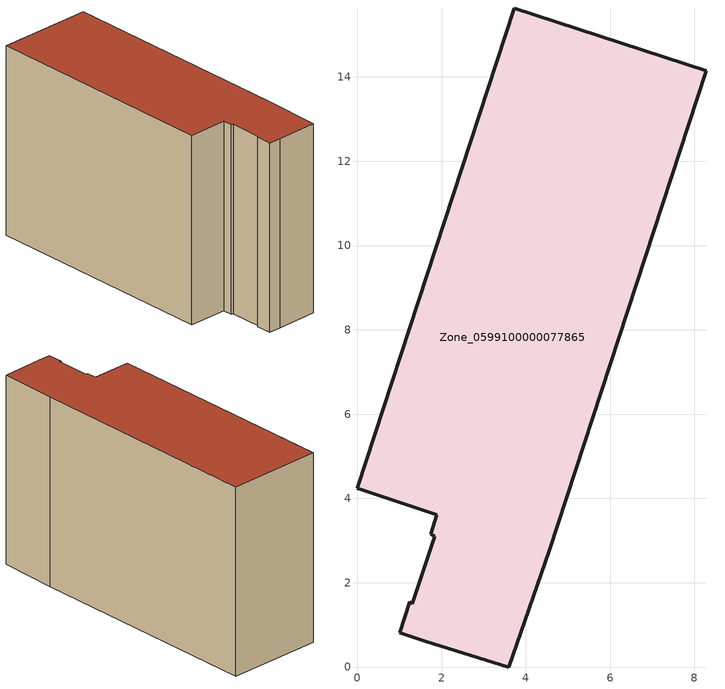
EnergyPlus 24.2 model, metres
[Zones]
Zone_0599100000077865
 floor ground (C_G): 1.3,1.5 1.84,3.11 1.75,3.15 1.89,3.61 0,4.24 3.73,15.64 8.28,14.15 4.55,2.76 3.59,0 1.61,0.61 1.01,0.81 1.24,1.54 z0
 wall outside (C_F): 8.28,14.15 3.73,15.64 0,4.24 1.89,3.61 1.75,3.15 1.84,3.11 1.3,1.5 1.24,1.54 1.01,0.81 1.61,0.61 3.59,0 4.55,2.76 8.28,14.15 z0:9.55
 roof outside (C_R): 1.3,1.5 1.24,1.54 1.01,0.81 1.61,0.61 3.59,0 4.55,2.76 8.28,14.15 3.73,15.64 0,4.24 1.89,3.61 1.75,3.15 1.84,3.11 z9.55
[BUILDING]
Pand.0599100000077865: North Axis=0; Terrain=City; Loads Convergence Tolerance Value=0.04; Temperature Convergence Tolerance Value=0.4; Solar Distribution=FullExterior; Maximum Number of Warmup Days=25; Minimum Number of Warmup Days=1
[Site:Location]
Rotterdam.The.Hague.AP_ZH_NLD Design_Conditions: Latitude=51.96; Longitude=4.45; Time Zone=1; Elevation=-4.5
[SITE:GROUNDTEMPERATURE:BUILDINGSURFACE]
18, 18, 18, 18, 18, 18, 18, 18, 18, 18, 18, 18
[MATERIAL] Thermal Absorptance=0.9; Solar Absorptance=0.7; Visible Absorptance=0.7
Name | Roughness | Thickness | Conductivity | Density | Specific Heat
G.TI.1946 | MediumSmooth | 0.15 | 1 | 540 | 1210
F.TI.1946 | Rough | 0.3 | 0.857143 | 1920 | 840
R.TI.1946 | MediumRough | 0.2 | 0.1 | 1500 | 1000
[CONSTRUCTION]
C_G: G.TI.1946
C_F: F.TI.1946
C_R: R.TI.1946
[ZONE]
Zone_0599100000077865: Type=1; Multiplier=1; Ceiling Height=Autocalculate; Volume=Autocalculate; Floor Area=autocalculate; Part of Total Floor Area=Yes
[ZONEINFILTRATION:DESIGNFLOWRATE]
Infil_Zone_0599100000077865: Zone or ZoneList or Space or SpaceList=Zone_0599100000077865; Schedule=AlwaysOn; Design Flow Rate Calculation Method=Flow/Area; Flow Rate per Floor Area=0.003; Constant Term Coefficient=1; Temperature Term Coefficient=0; Velocity Term Coefficient=0; Velocity Squared Term Coefficient=0
[HVACTEMPLATE:ZONE:IDEALLOADSAIRSYSTEM]
Zone_0599100000077865: Maximum Heating Supply Air Temperature=50; Minimum Cooling Supply Air Temperature=13; Maximum Heating Supply Air Humidity Ratio=0.0156; Minimum Cooling Supply Air Humidity Ratio=0.0077; Heating Limit=NoLimit; Cooling Limit=NoLimit; Dehumidification Control Type=ConstantSensibleHeatRatio; Cooling Sensible Heat Ratio=0.7; Dehumidification Setpoint=60; Humidification Control Type=None; Humidification Setpoint=30; Outdoor Air Method=None; Outdoor Air Flow Rate per Person=0.00944; Outdoor Air Flow Rate per Zone Floor Area=0; Outdoor Air Flow Rate per Zone=0; Demand Controlled Ventilation Type=None; Outdoor Air Economizer Type=NoEconomizer; Heat Recovery Type=None; Sensible Heat Recovery Effectiveness=0.7; Latent Heat Recovery Effectiveness=0.65
[ZONECONTROL:THERMOSTAT]
ThermostatControl_Zone_0599100000077865: Zone or ZoneList=Zone_0599100000077865; Control Type Schedule=DualSetpointControlType; Control 1=Thermostat_Zone_0599100000077865; Temperature Difference Between Cutout And Setpoint=0
[THERMOSTATSETPOINT:DUALSETPOINT]
Thermostat_Zone_0599100000077865: Heating Setpoint Temperature Schedule=HeatingSetpoint_Zone_0599100000077865; Cooling Setpoint Temperature Schedule=CoolingSetpoint_Zone_0599100000077865
[SCHEDULE:COMPACT]
HeatingSetpoint_Zone_0599100000077865: Through: 12/31, For: AllDays, Until: 24:00, 21
CoolingSetpoint_Zone_0599100000077865: Through: 12/31, For: AllDays, Until: 24:00, 24
DualSetpointControlType: Through: 12/31, For: AllDays, Until: 24:00, 4
AlwaysOn: Through: 12/31, For: AllDays, Until: 24:00, 1
